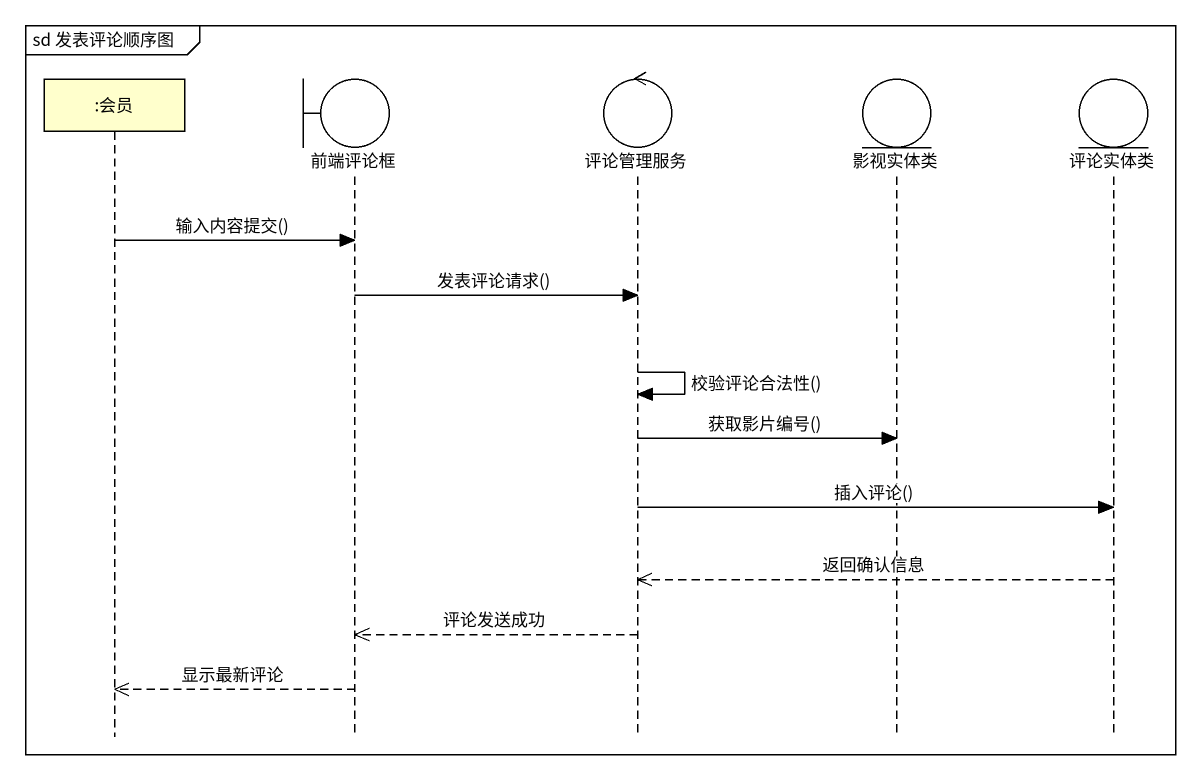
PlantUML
@startuml
mainframe sd 发表评论顺序图
hide footbox
participant ":会员" as 会员
boundary 前端评论框
control 评论管理服务
entity 影视实体类
entity 评论实体类

会员 -> 前端评论框 : 输入内容提交()
前端评论框 -> 评论管理服务 : 发表评论请求()
评论管理服务 -> 评论管理服务 : 校验评论合法性()
评论管理服务 -> 影视实体类 : 获取影片编号()
评论管理服务 -> 评论实体类 : 插入评论()
评论实体类 -->> 评论管理服务 : 返回确认信息
评论管理服务 -->> 前端评论框 : 评论发送成功
前端评论框 -->> 会员 : 显示最新评论
@enduml
